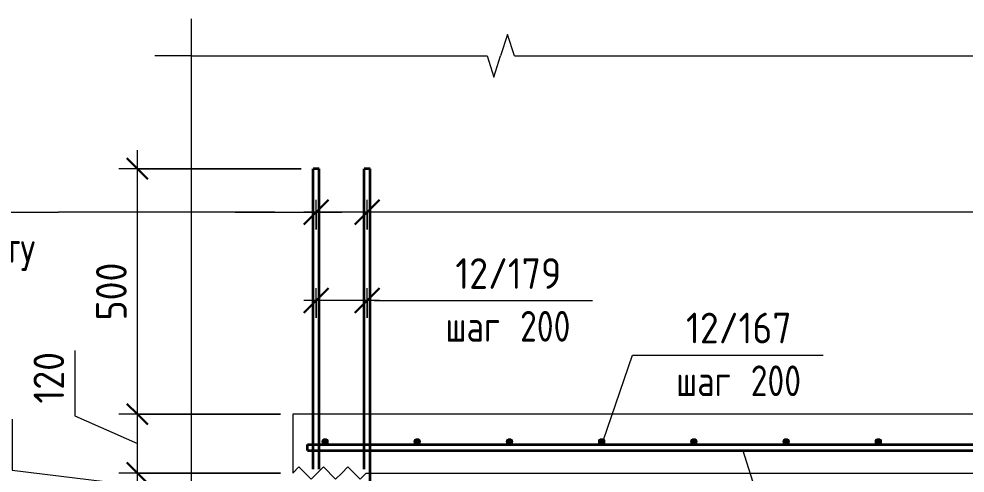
# Model space of a CAD drawing. Header units: millimetres. Extents: x -42469 to 17648, y -5898 to 81170.
# Drawn here: x 2653 to 4582, y 3050 to 3975 of the extents above; entities that cross this region are included whole.
import ezdxf

# ---------------------------------------------------------------- set-up
doc = ezdxf.new("R2010")
doc.units = ezdxf.units.MM
for name, color, linetype, lineweight in [('AA_Dim', 7, 'Continuous', 9), ('AA_Dim-25', 7, 'Continuous', 9), ('AA_Oformlenie', 7, 'Continuous', 9), ('AA_Vinoska', 7, 'Continuous', 9), ('AF_Perekritie_Опалубка', 253, 'Continuous', 18), ('KR_Armatura', 7, 'Continuous', 20), ('KR_Armatura_Tonkie', 7, 'Continuous', 20)]:
    doc.layers.add(name, color=color, linetype=linetype, lineweight=lineweight)
doc.styles.add('GOST Common_1', font='GOST Common.ttf', dxfattribs={"width": 0.85, "height": 62.5})
doc.styles.add('ISOCPEUR_10', font='isocpeur.ttf', dxfattribs={"width": 0.9, "height": 62.5})
doc.styles.add('ISOCPEUR_11', font='isocpeur.ttf', dxfattribs={"width": 0.8, "height": 62.5})
doc.dimstyles.new('00_Точн_3_знака__прозр__3', dxfattribs={"dimscale": 304.8, "dimtxt": 62.248823, "dimasz": 0.139436, "dimexe": 0.123031, "dimexo": 0.082021, "dimgap": 0.008202, "dimtad": 1, "dimdec": 3, "dimrnd": 0.001, "dimdsep": 46, "dimtxsty": 'ISOCPEUR_10', "dimblk1": 'OBLIQUE', "dimblk2": 'OBLIQUE', "dimsah": 1, "dimcen": 0.09, "dimdle": 0.123031, "dimazin": 0, "dimtfac": 1, "dimtdec": 4, "dimtix": 1, "dimtmove": 1, "dimatfit": 3, "dimfxl": 1, "dimtvp": 1, "dimtolj": 1, "dimtzin": 0, "dimlwd": 18, "dimlwe": 18, "dimarcsym": 2})
doc.dimstyles.new('00_Точн_3_знака__прозр__4', dxfattribs={"dimscale": 304.8, "dimtxt": 62.248823, "dimasz": 0.139436, "dimexe": 0.123031, "dimexo": 0.082021, "dimgap": 0.008202, "dimtad": 1, "dimdec": 3, "dimrnd": 0.001, "dimdsep": 46, "dimtxsty": 'ISOCPEUR_10', "dimblk1": 'OBLIQUE', "dimblk2": 'OBLIQUE', "dimsah": 1, "dimcen": 0.09, "dimdle": 0.123031, "dimazin": 0, "dimtfac": 1, "dimtdec": 4, "dimtix": 1, "dimtmove": 0, "dimatfit": 3, "dimfxl": 1, "dimtvp": 1, "dimtolj": 1, "dimtzin": 0, "dimlwd": 18, "dimlwe": 18, "dimarcsym": 2})
doc.dimstyles.new('10_Раскладка_арматуры_с_засечками', dxfattribs={"dimscale": 304.8, "dimtxt": 0.18, "dimasz": 0.164042, "dimexe": 0.082021, "dimexo": 0, "dimgap": 0, "dimtad": 1, "dimdec": 3, "dimrnd": 0.001, "dimdsep": 46, "dimtxsty": 'ISOCPEUR_11', "dimblk1": 'OBLIQUE', "dimblk2": 'OBLIQUE', "dimsah": 1, "dimcen": 0.09, "dimdle": 0.082021, "dimazin": 0, "dimtfac": 1, "dimtdec": 4, "dimtix": 1, "dimtmove": 0, "dimatfit": 3, "dimfxl": 1, "dimtvp": 1, "dimtolj": 1, "dimtzin": 0, "dimlwd": 18, "dimlwe": 18, "dimarcsym": 2})
doc.dimstyles.new('10_Раскладка_арматуры_с_засечками_1', dxfattribs={"dimscale": 304.8, "dimtxt": 0.18, "dimasz": 0.164042, "dimexe": 0.082021, "dimexo": 0, "dimgap": 0, "dimtad": 1, "dimdec": 3, "dimrnd": 0.001, "dimdsep": 46, "dimtxsty": 'GOST Common_1', "dimblk1": 'OBLIQUE', "dimblk2": 'OBLIQUE', "dimsah": 1, "dimcen": 0.09, "dimdle": 0.082021, "dimazin": 0, "dimtfac": 1, "dimtdec": 4, "dimtix": 1, "dimtmove": 0, "dimatfit": 3, "dimfxl": 1, "dimtvp": 1, "dimtolj": 1, "dimtzin": 0, "dimlwd": 18, "dimlwe": 18, "dimarcsym": 2})
doc.dimstyles.new('10_Раскладка_арматуры_с_засечками_2', dxfattribs={"dimscale": 304.8, "dimtxt": 0.18, "dimasz": 0.164042, "dimexe": 0.082021, "dimexo": 0, "dimgap": 0, "dimtad": 1, "dimdec": 3, "dimrnd": 0.001, "dimdsep": 46, "dimtxsty": 'GOST Common_1', "dimblk1": 'OBLIQUE', "dimblk2": 'OBLIQUE', "dimsah": 1, "dimcen": 0.09, "dimdle": 0.082021, "dimazin": 0, "dimtfac": 1, "dimtdec": 4, "dimtix": 1, "dimtmove": 1, "dimatfit": 3, "dimfxl": 1, "dimtvp": 1, "dimtolj": 1, "dimtzin": 0, "dimlwd": 18, "dimlwe": 18, "dimarcsym": 2})

# ---------------------------------------------------------------- blocks, each defined once
blk = doc.blocks.new('011_Прямоугольник обрыва _ЭлУзла_ - 011_Прямоугольник обрыва _ЭлУзла_-4144281-1-1 Армирование')
at = {"layer": 'AA_Oformlenie'}
for p, q in [((34723.9, 2097.2), (34723.9, 3900)), ((34723.9, 3900), (35326.2, 3900)), ((35381.8, 3900), (36585.7, 3900))]:
    blk.add_line(p, q, dxfattribs=at)
blk = doc.blocks.new('Последовательность узлов - 3мм масшт20 маскировка-904226-1-1 Армирование')
at = {"layer": 'AA_Oformlenie'}
for p, q in [((34929.9, 3050), (34942.4, 3062.5)), ((34967.4, 3037.5), (34942.4, 3062.5)), ((34979.9, 3050), (34967.4, 3037.5)), ((34979.9, 3050), (34992.4, 3062.5)), ((35017.4, 3037.5), (34992.4, 3062.5)), ((35029.9, 3050), (35017.4, 3037.5)), ((35029.9, 3050), (35042.4, 3062.5)), ((35067.4, 3037.5), (35042.4, 3062.5)), ((35079.9, 3050), (35067.4, 3037.5))]:
    blk.add_line(p, q, dxfattribs=at)
blk = doc.blocks.new('042_М_Арматуры - Диам длина поз _ Комментарий-3662934-1-1 Армирование')
at = {"layer": 'AA_Vinoska'}
blk.add_line((35634.9, -2802.1), (35984.9, -2802.1), dxfattribs=at)
blk = doc.blocks.new('010_Текст с выноской - Текст 2 строки-4111793-1-1 Армирование')
at = {"layer": 'AA_Vinoska'}
blk.add_line((33327.4, 3581.6), (34452.4, 3581.6), dxfattribs=at)
blk = doc.blocks.new('DIMBLOCK55-1-1 Армирование')
at = {"layer": 'AA_Dim-25', "lineweight": 30}
for p, q in [((3362.9, 3581.5), (3387.9, 3606.5)), ((5258.9, 3581.5), (5283.9, 3606.5)), ((3362.9, 3581.5), (3337.9, 3556.5)), ((5258.9, 3581.5), (5233.9, 3556.5))]:
    blk.add_line(p, q, dxfattribs=at)
at = {"layer": 'AA_Dim-25', "lineweight": 18}
for p, q in [((3362.9, 3546.1), (3362.9, 3606.5)), ((5258.9, 3546.1), (5258.9, 3606.5)), ((5258.9, 3581.5), (3362.9, 3581.5)), ((3362.9, 3581.5), (3362.9, 3546.1)), ((5258.9, 3581.5), (5258.9, 3546.1))]:
    blk.add_line(p, q, dxfattribs=at)
blk = doc.blocks.new('_Oblique')
at = {"color": 0, "linetype": 'ByBlock', "lineweight": -2}
blk.add_line((-0.5, -0.5), (0.5, 0.5), dxfattribs=at)
blk = doc.blocks.new('DIMBLOCK56-1-1 Армирование')
at = {"layer": 'AA_Dim-25', "lineweight": 30}
for p, q in [((3258.9, 3581.5), (3283.9, 3606.5)), ((3362.9, 3581.5), (3387.9, 3606.5)), ((3258.9, 3581.5), (3233.9, 3556.5)), ((3362.9, 3581.5), (3337.9, 3556.5))]:
    blk.add_line(p, q, dxfattribs=at)
at = {"layer": 'AA_Dim-25', "lineweight": 18}
for p, q in [((3258.9, 3546.1), (3258.9, 3606.5)), ((3362.9, 3546.1), (3362.9, 3606.5)), ((3093.4, 3581.5), (3310.9, 3581.5)), ((3093.4, 3581.5), (3093.4, 3581.5)), ((3362.9, 3581.5), (3233.9, 3581.5)), ((3258.9, 3581.5), (3258.9, 3546.1)), ((3362.9, 3581.5), (3362.9, 3546.1))]:
    blk.add_line(p, q, dxfattribs=at)
blk = doc.blocks.new('DIMBLOCK60-1-1 Армирование')
at = {"layer": 'AA_Dim-25', "lineweight": 18}
for p, q in [((2639.2, 3160.1), (2639.2, 3056.1)), ((2639.2, 3056.1), (2894.2, 3025)), ((3185.9, 3050), (2856.7, 3050)), ((2894.2, 3000), (2894.2, 3050)), ((2894.2, 3050), (3185.9, 3050)), ((3215.9, 3000), (2856.7, 3000)), ((2894.2, 3000), (3215.9, 3000))]:
    blk.add_line(p, q, dxfattribs=at)
at = {"layer": 'AA_Dim-25', "lineweight": 30}
for p, q in [((2894.2, 3050), (2872.9, 3071.2)), ((2894.2, 3050), (2915.4, 3028.8)), ((2894.2, 3000), (2872.9, 3021.3)), ((2894.2, 3000), (2915.4, 2978.8))]:
    blk.add_line(p, q, dxfattribs=at)
at = {"layer": 'AA_Dim-25', "color": 0, "lineweight": 18, "insert": (2555, 3081.1), "char_height": 62.5, "width": 94.81, "attachment_point": 1, "rotation": 90, "line_spacing_factor": 1.149209, "style": 'ISOCPEUR_10'}
blk.add_mtext('50', dxfattribs=at)
blk = doc.blocks.new('DIMBLOCK61-1-1 Армирование')
at = {"layer": 'AA_Dim-25', "lineweight": 18}
for p, q in [((2766.7, 3299.4), (2766.7, 3166.6)), ((2766.7, 3166.6), (2894.2, 3110)), ((3185.9, 3170), (2856.7, 3170)), ((2894.2, 3050), (2894.2, 3170)), ((2894.2, 3170), (3185.9, 3170)), ((3185.9, 3050), (2856.7, 3050)), ((2894.2, 3050), (3185.9, 3050))]:
    blk.add_line(p, q, dxfattribs=at)
at = {"layer": 'AA_Dim-25', "lineweight": 30}
for p, q in [((2894.2, 3170), (2872.9, 3191.3)), ((2894.2, 3170), (2915.4, 3148.8)), ((2894.2, 3050), (2872.9, 3071.2)), ((2894.2, 3050), (2915.4, 3028.8))]:
    blk.add_line(p, q, dxfattribs=at)
at = {"layer": 'AA_Dim-25', "color": 0, "lineweight": 18, "insert": (2682.5, 3191.6), "char_height": 62.5, "width": 129.286, "attachment_point": 1, "rotation": 90, "line_spacing_factor": 1.149209, "style": 'ISOCPEUR_10'}
blk.add_mtext('120', dxfattribs=at)
blk = doc.blocks.new('DIMBLOCK62-1-1 Армирование')
at = {"layer": 'AA_Dim-25', "lineweight": 18}
for p, q in [((2894.2, 3170), (2894.2, 3707.5)), ((3227.9, 3670), (2856.7, 3670)), ((2894.2, 3670), (3227.9, 3670)), ((3185.9, 3170), (2856.7, 3170)), ((2894.2, 3170), (3185.9, 3170))]:
    blk.add_line(p, q, dxfattribs=at)
at = {"layer": 'AA_Dim-25', "lineweight": 30}
for p, q in [((2894.2, 3670), (2872.9, 3691.3)), ((2894.2, 3670), (2915.4, 3648.8)), ((2894.2, 3170), (2872.9, 3191.3)), ((2894.2, 3170), (2915.4, 3148.8))]:
    blk.add_line(p, q, dxfattribs=at)
at = {"layer": 'AA_Dim-25', "color": 0, "lineweight": 18, "insert": (2810, 3360.7), "char_height": 62.5, "width": 142.215, "attachment_point": 1, "rotation": 90, "line_spacing_factor": 1.149209, "style": 'ISOCPEUR_10'}
blk.add_mtext('500', dxfattribs=at)
blk = doc.blocks.new('DIMBLOCK98-1-1 Армирование')
at = {"layer": 'AA_Dim-25', "lineweight": 30}
for p, q in [((3258.9, 3401.3), (3283.9, 3426.3)), ((3362.9, 3401.3), (3387.9, 3426.3)), ((3258.9, 3401.3), (3233.9, 3376.3)), ((3362.9, 3401.3), (3337.9, 3376.3))]:
    blk.add_line(p, q, dxfattribs=at)
at = {"layer": 'AA_Dim-25', "lineweight": 18}
for p, q in [((3258.9, 3365.9), (3258.9, 3426.3)), ((3362.9, 3365.9), (3362.9, 3426.3)), ((3387.9, 3401.3), (3233.9, 3401.3)), ((3258.9, 3401.3), (3258.9, 3365.9)), ((3362.9, 3401.3), (3362.9, 3365.9))]:
    blk.add_line(p, q, dxfattribs=at)

msp = doc.modelspace()

# ---------------------------------------------------------------- hatches: boundary and pattern name
at = {"layer": 'KR_Armatura'}
h = msp.add_hatch(color=256, dxfattribs=at)
edge = h.paths.add_edge_path()
edge.add_arc((3276.8973, 3114), 6, 0, 360)
for points in [[(3273.8973, 3108.8038), (3279.8973, 3108.8038), (3282.8973, 3114), (3279.8973, 3119.1962), (3273.8973, 3119.1962), (3270.8973, 3114)], [(3461.8973, 3108.8038), (3467.8973, 3108.8038), (3470.8973, 3114), (3467.8973, 3119.1962), (3461.8973, 3119.1962), (3458.8973, 3114)], [(3649.8973, 3108.8038), (3655.8973, 3108.8038), (3658.8973, 3114), (3655.8973, 3119.1962), (3649.8973, 3119.1962), (3646.8973, 3114)], [(3837.8973, 3108.8038), (3843.8973, 3108.8038), (3846.8973, 3114), (3843.8973, 3119.1962), (3837.8973, 3119.1962), (3834.8973, 3114)], [(4025.8973, 3108.8038), (4031.8973, 3108.8038), (4034.8973, 3114), (4031.8973, 3119.1962), (4025.8973, 3119.1962), (4022.8973, 3114)], [(4213.8973, 3108.8038), (4219.8973, 3108.8038), (4222.8973, 3114), (4219.8973, 3119.1962), (4213.8973, 3119.1962), (4210.8973, 3114)], [(4401.8973, 3108.8038), (4407.8973, 3108.8038), (4410.8973, 3114), (4407.8973, 3119.1962), (4401.8973, 3119.1962), (4398.8973, 3114)]]:
    msp.add_hatch(color=256, dxfattribs=at).paths.add_polyline_path(points)
h = msp.add_hatch(color=256, dxfattribs=at)
edge = h.paths.add_edge_path()
edge.add_arc((3464.8973, 3114), 6, 0, 360)
h = msp.add_hatch(color=256, dxfattribs=at)
edge = h.paths.add_edge_path()
edge.add_arc((3652.8973, 3114), 6, 0, 360)
h = msp.add_hatch(color=256, dxfattribs=at)
edge = h.paths.add_edge_path()
edge.add_arc((3840.8973, 3114), 6, 0, 360)
h = msp.add_hatch(color=256, dxfattribs=at)
edge = h.paths.add_edge_path()
edge.add_arc((4028.8973, 3114), 6, 0, 360)
h = msp.add_hatch(color=256, dxfattribs=at)
edge = h.paths.add_edge_path()
edge.add_arc((4216.8973, 3114), 6, 0, 360)
h = msp.add_hatch(color=256, dxfattribs=at)
edge = h.paths.add_edge_path()
edge.add_arc((4404.8973, 3114), 6, 0, 360)

# ---------------------------------------------------------------- linework, layer by layer
at = {"layer": 'AA_Vinoska'}
for p, q in [((3004.9457, 3900), (3004.9457, 3975)), ((3648.7935, 3943.3251), (3634.7163, 3900)), ((3662.8707, 3900), (3648.7935, 3943.3251)), ((3004.9457, 3900), (2929.9457, 3900)), ((3607.2163, 3900), (3620.9663, 3856.6987)), ((3620.9663, 3856.6987), (3634.7163, 3900)), ((3174.434, 3581.5797), (2733.4007, 3581.5797)), ((3377.7799, 3401.338), (3472.1698, 3401.338)), ((3843.9606, 3115.895), (3903.8997, 3290.3379)), ((3903.8997, 3290.3379), (3942.4262, 3290.3379)), ((4128.2747, 3098.2629), (4189.9171, 2903.1465))]:
    msp.add_line(p, q, dxfattribs=at)
at = {"layer": 'AF_Perekritie_Опалубка', "lineweight": 20}
for p, q in [((3252.8973, 3170), (3210.8973, 3170)), ((3210.8973, 3170), (3210.8973, 3050)), ((3264.8973, 3170), (3252.8973, 3170)), ((3356.8973, 3170), (3264.8973, 3170)), ((3368.8973, 3170), (3356.8973, 3170)), ((5252.8973, 3170), (3368.8973, 3170)), ((3360.8973, 3050), (3368.8973, 3050)), ((3368.8973, 3050), (5210.8973, 3050))]:
    msp.add_line(p, q, dxfattribs=at)
at = {"layer": 'KR_Armatura'}
for p, q in [((3273.8973, 3119.1962), (3270.8973, 3114)), ((3270.8973, 3114), (3273.8973, 3108.8038)), ((3279.8973, 3119.1962), (3273.8973, 3119.1962)), ((3273.8973, 3108.8038), (3279.8973, 3108.8038)), ((3282.8973, 3114), (3279.8973, 3119.1962)), ((3279.8973, 3108.8038), (3282.8973, 3114)), ((3461.8973, 3119.1962), (3458.8973, 3114)), ((3458.8973, 3114), (3461.8973, 3108.8038)), ((3467.8973, 3119.1962), (3461.8973, 3119.1962)), ((3461.8973, 3108.8038), (3467.8973, 3108.8038)), ((3470.8973, 3114), (3467.8973, 3119.1962)), ((3467.8973, 3108.8038), (3470.8973, 3114)), ((3649.8973, 3119.1962), (3646.8973, 3114)), ((3646.8973, 3114), (3649.8973, 3108.8038)), ((3655.8973, 3119.1962), (3649.8973, 3119.1962)), ((3649.8973, 3108.8038), (3655.8973, 3108.8038)), ((3658.8973, 3114), (3655.8973, 3119.1962)), ((3655.8973, 3108.8038), (3658.8973, 3114)), ((3837.8973, 3119.1962), (3834.8973, 3114)), ((3834.8973, 3114), (3837.8973, 3108.8038)), ((3843.8973, 3119.1962), (3837.8973, 3119.1962)), ((3837.8973, 3108.8038), (3843.8973, 3108.8038)), ((3846.8973, 3114), (3843.8973, 3119.1962)), ((3843.8973, 3108.8038), (3846.8973, 3114)), ((4025.8973, 3119.1962), (4022.8973, 3114)), ((4022.8973, 3114), (4025.8973, 3108.8038)), ((4031.8973, 3119.1962), (4025.8973, 3119.1962)), ((4025.8973, 3108.8038), (4031.8973, 3108.8038)), ((4034.8973, 3114), (4031.8973, 3119.1962)), ((4031.8973, 3108.8038), (4034.8973, 3114)), ((4213.8973, 3119.1962), (4210.8973, 3114)), ((4210.8973, 3114), (4213.8973, 3108.8038)), ((4219.8973, 3119.1962), (4213.8973, 3119.1962)), ((4213.8973, 3108.8038), (4219.8973, 3108.8038)), ((4222.8973, 3114), (4219.8973, 3119.1962)), ((4219.8973, 3108.8038), (4222.8973, 3114)), ((4401.8973, 3119.1962), (4398.8973, 3114)), ((4398.8973, 3114), (4401.8973, 3108.8038)), ((4407.8973, 3119.1962), (4401.8973, 3119.1962)), ((4401.8973, 3108.8038), (4407.8973, 3108.8038)), ((4410.8973, 3114), (4407.8973, 3119.1962)), ((4407.8973, 3108.8038), (4410.8973, 3114))]:
    msp.add_line(p, q, dxfattribs=at)
for centre in [(3276.8973, 3114), (3464.8973, 3114), (3652.8973, 3114), (3840.8973, 3114), (4028.8973, 3114), (4216.8973, 3114), (4404.8973, 3114)]:
    msp.add_circle(centre, 6, dxfattribs=at)
at = {"layer": 'KR_Armatura_Tonkie', "lineweight": 35}
for p, q in [((3264.8973, 3670), (3252.8973, 3670)), ((3252.8973, 3058), (3252.8973, 3670)), ((3264.8973, 3058), (3264.8973, 3670)), ((3368.8973, 3670), (3356.8973, 3670)), ((3356.8973, 3058), (3356.8973, 3670)), ((3368.8973, 1880), (3368.8973, 3670)), ((3240.8973, 3108), (5380.8973, 3108)), ((3240.8973, 3096), (3240.8973, 3108)), ((3240.8973, 3096), (5380.8973, 3096))]:
    msp.add_line(p, q, dxfattribs=at)

# ---------------------------------------------------------------- block references
at = {"layer": 'AA_Oformlenie'}
for name in ['011_Прямоугольник обрыва _ЭлУзла_ - 011_Прямоугольник обрыва _ЭлУзла_-4144281-1-1 Армирование', 'Последовательность узлов - 3мм масшт20 маскировка-904226-1-1 Армирование']:
    msp.add_blockref(name, (-31718.977, 0), dxfattribs=at)
at = {"layer": 'AA_Vinoska'}
for name, p in [('010_Текст с выноской - Текст 2 строки-4111793-1-1 Армирование', (-31718.977, 0)), ('042_М_Арматуры - Диам длина поз _ Комментарий-3662934-1-1 Армирование', (-32162.7577, 6203.4819)), ('042_М_Арматуры - Диам длина поз _ Комментарий-3662934-1-1 Армирование', (-31692.5014, 6092.4818))]:
    msp.add_blockref(name, p, dxfattribs=at)

# ---------------------------------------------------------------- texts
at = {"layer": 'AA_Vinoska', "char_height": 62.5, "attachment_point": 1}
for s, insert, width, style in [('месту', (2517.6812, 3541.1373), 240.205617, 'GOST Common_1'), ('12/179', (3542.5608, 3487.6906), 263.354344, 'ISOCPEUR_10'), (' 200', (3642.5963, 3380.2142), 166.751, 'ISOCPEUR_11'), ('12/167', (4012.8172, 3376.6905), 263.354344, 'ISOCPEUR_10'), ('шаг', (3522.2108, 3380.2142), 145.907125, 'ISOCPEUR_11'), (' 200', (4112.8526, 3269.2142), 166.751, 'ISOCPEUR_11'), ('шаг', (3992.4672, 3269.2142), 145.907125, 'ISOCPEUR_11')]:
    msp.add_mtext(s, dxfattribs=dict(at, insert=insert, width=width, style=style))

# ---------------------------------------------------------------- dimensions: what is measured, and where the dimension line sits
at = {"layer": 'AA_Dim', "lineweight": 18}
dim = msp.add_linear_dim(base=(2894.1754, 3670), p1=(3210.8973, 3170), p2=(3252.8973, 3670), angle=90, dimstyle='00_Точн_3_знака__прозр__4', override={"dimpost": '<>', "dimfxl": 501.760899}, dxfattribs=at)
dim.commit()
dim.dimension.update_dxf_attribs({"geometry": 'DIMBLOCK62-1-1 Армирование', "text_midpoint": (2860.4254, 3420)})
for base, p1, p2, dimstyle, override, picture, middle in [((3258.8973, 3581.4588), (3362.8973, 3546.1035), (3258.8973, 3546.1035), '10_Раскладка_арматуры_с_засечками_2', {"dimpost": '<>', "dimfxl": 104}, 'DIMBLOCK56-1-1 Армирование', (3310.8973, 3612.7088)), ((3362.8973, 3581.4588), (5258.8973, 3546.1035), (3362.8973, 3546.1035), '10_Раскладка_арматуры_с_засечками_1', {"dimpost": '<>', "dimfxl": 1896}, 'DIMBLOCK55-1-1 Армирование', (4310.8973, 3612.7088)), ((3258.8973, 3401.2862), (3362.8973, 3365.9308), (3258.8973, 3365.9308), '10_Раскладка_арматуры_с_засечками', {"dimpost": '<>', "dimfxl": 104}, 'DIMBLOCK98-1-1 Армирование', (3310.8973, 3432.5362))]:
    dim = msp.add_linear_dim(base=base, p1=p1, p2=p2, dimstyle=dimstyle, override=override, dxfattribs=at)
    dim.commit()
    dim.dimension.update_dxf_attribs({"geometry": picture, "text_midpoint": middle})
for base, p1, p2, override, picture, middle in [((2894.1754, 3170), (3210.8973, 3050), (3210.8973, 3170), {"dimpost": '<>', "dimfxl": 120}, 'DIMBLOCK61-1-1 Армирование', (2724.1886, 3256.2556)), ((2894.1754, 3050), (3240.8973, 3000), (3210.8973, 3050), {"dimpost": '<>', "dimfxl": 58.309519}, 'DIMBLOCK60-1-1 Армирование', (2596.6886, 3128.5258))]:
    dim = msp.add_linear_dim(base=base, p1=p1, p2=p2, angle=90, dimstyle='00_Точн_3_знака__прозр__3', override=override, dxfattribs=at)
    dim.commit()
    dim.dimension.update_dxf_attribs({"geometry": picture, "text_midpoint": middle, "dimtype": 160, "text_rotation": 90})

doc.saveas('drawing.dxf')
